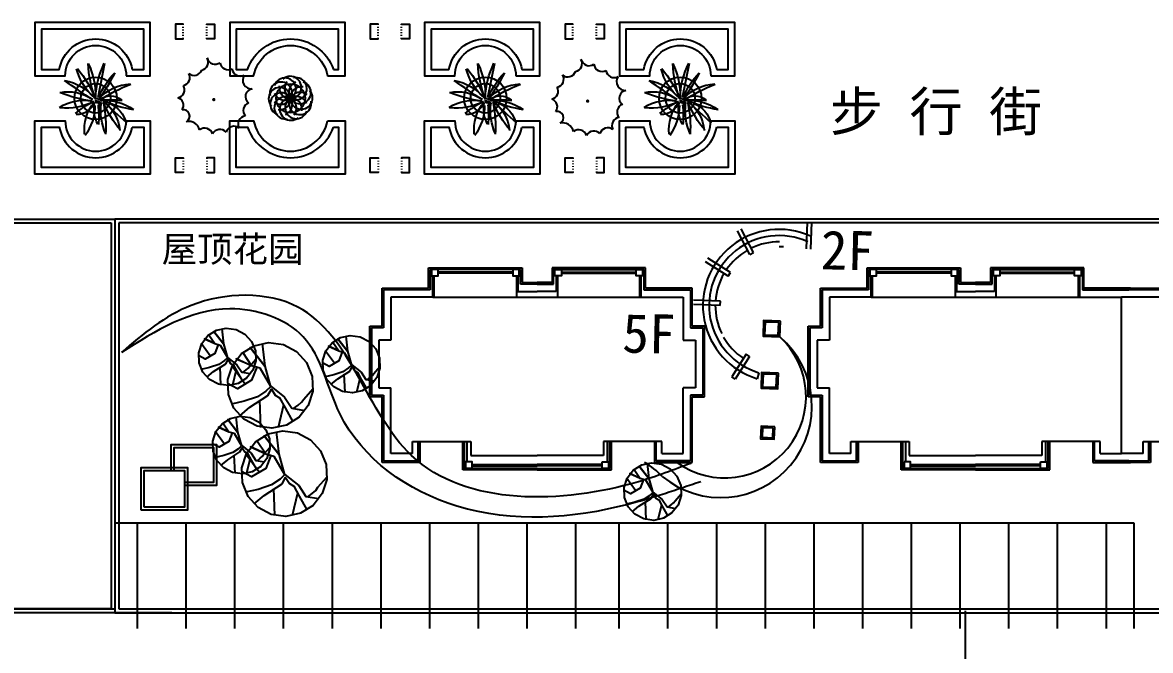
# Model space of a CAD drawing. Extents: x 225694 to 1397201, y -46174 to 794826.
# Drawn here: x 471414 to 540878, y 192348 to 231010 of the extents above; entities that cross this region are included whole.
import ezdxf
from ezdxf.enums import TextEntityAlignment as Align

# ---------------------------------------------------------------- set-up
doc = ezdxf.new("R2010")
doc.units = 0
doc.header["$LTSCALE"] = 0.5
doc.header["$MEASUREMENT"] = 0
for name, color, linetype in [('08-树', 73, 'Continuous'), ('1', 4, 'Continuous'), ('PUB_DIM', 3, 'Continuous'), ('TR', 84, 'Continuous'), ('TREE', 84, 'Continuous'), ('TREE1', 62, 'Continuous'), ('WINDOW', 3, 'Continuous'), ('ZJ', 7, 'Continuous'), ('屋顶', 135, 'Continuous'), ('树', 124, 'Continuous'), ('环境', 64, 'Continuous'), ('路', 40, 'Continuous')]:
    doc.layers.add(name, color=color, linetype=linetype)
doc.styles.add('DIM_FONT', font='SIMPLEX.shx', dxfattribs={"width": 0.8})
doc.styles.add('等线体', font='')
doc.styles.get('等线体').set_extended_font_data('黑体')
doc.dimstyles.new('DIMN1000', dxfattribs={"dimscale": 10, "dimtxt": 300, "dimasz": 100, "dimexe": 250, "dimexo": 300, "dimgap": 150, "dimtad": 1, "dimdec": 0, "dimzin": 0, "dimdsep": 46, "dimtxsty": 'DIM_FONT', "dimcen": 0.09, "dimclrt": 7, "dimazin": 2, "dimtfac": 1, "dimtdec": 0, "dimtix": 1, "dimtmove": 2, "dimatfit": 3, "dimfxl": 1, "dimtolj": 1, "dimtzin": 0, "dimarcsym": 0})

# ---------------------------------------------------------------- blocks, each defined once
blk = doc.blocks.new('64')
at = {"linetype": 'Continuous'}
blk.add_lwpolyline([(1976, 57), (1856, 741), (1508, 1343), (976, 1789), (324, 2027), (-371, 2027), (-1024, 1789), (-1556, 1343), (-1903, 741), (-2024, 57), (-1903, -627), (-1556, -1228), (-1024, -1675), (-371, -1912), (324, -1912), (976, -1675), (1508, -1228), (1856, -627), (1976, 57)], dxfattribs=at)
for points in [[(-737, 1911), (-285, 955), (-166, 2053), (-285, 955), (0, 0), (285, -57), (761, -71), (1402, 86), (1973, 285)], [(238, 2039), (226, 1298), (654, 1954), (214, 1298), (-47, 1012), (-12, 14)], [(939, 742), (1010, 1782)], [(59, 1112), (582, 727), (1355, 742), (1616, 1198)], [(-24, 14), (-297, -770), (-309, -1383), (-760, -1782)], [(1925, -385), (1319, -299), (321, -285), (24, -128), (24, -456), (-83, -670), (-47, -1198), (-12, -1939)], [(1390, -1369), (761, -271)], [(-59, -1041), (713, -1797)], [(-368, -1440), (-630, -1412), (-844, -1383), (-1010, -1312), (-1616, -1141)]]:
    blk.add_lwpolyline(points)
blk = doc.blocks.new('SU3')
at = {"layer": 'TREE'}
blk.add_line((-2217, 110), (-2217, 110), dxfattribs=at)
blk.add_lwpolyline([(-54, -55, 99.8, 99.8, 1), (-45, 44, 99.8, 99.8, 1)], format="xyseb", close=True, dxfattribs=at)
for centre, radius, start, end in [((-873, 2260), 490, 280.77747, 30.77747), ((40, 2640), 508, 194.66819, 304.66819), ((824, 2290), 500, 187.81054, 297.81054), ((-1979, 1325), 490, 280.77747, 30.77747), ((-1240, 1949), 490, 229.65696, 339.65696), ((1553, 1916), 500, 187.80859, 297.80859), ((2228, 1175), 534, 145.97521, 274.2364), ((-2309, 592), 490, 280.77747, 30.77747), ((-2349, -346), 475, 323.81734, 73.81734), ((2332, 175), 473, 97.83354, 233.01762), ((-1891, -1005), 386, 299.20423, 101.1613), ((2223, -667), 496, 110.74851, 220.74851), ((-1547, -1981), 658, 12.97119, 103.74216), ((1915, -1486), 500, 97.83787, 207.83787), ((-599, -2230), 501, 17.66782, 127.66782), ((324, -2308), 501, 42.74024, 152.74024), ((1169, -2117), 500, 52.59973, 162.59973)]:
    blk.add_arc(centre, radius, start, end, dxfattribs=at)
blk = doc.blocks.new('凤尾兰')
at = {"layer": '08-树', "color": 105}
for p, q in [((61, 375), (1042, 3985)), ((-426, -247), (-914, -1117))]:
    blk.add_line(p, q, dxfattribs=at)
for centre, radius, start, end in [((-8054, 4014), 9165, 335.75022, 359.55797), ((-15721, -8884), 17975, 30.39379, 42.27684), ((-4860, -1114), 4997, 16.84726, 59.86943), ((20925, 3474), 21269, 179.84059, 189.05452), ((-9135, 914), 9173, 357.15274, 16.58826), ((-8085, 9116), 12265, 313.14256, 330.8902), ((7182, -2891), 7563, 126.99795, 155.46328), ((-6838, -10421), 12506, 58.22112, 69.01449), ((-1853, -511), 1820, 23.35428, 103.88132), ((8333, -9026), 12206, 113.71517, 131.14158), ((-1035, 5934), 5929, 283.38081, 319.79923), ((547, 16150), 15902, 253.69409, 265.6232), ((-52902, 174479), 181898, 285.63192, 286.69997), ((-3124, -4647), 5627, 60.52759, 97.75362), ((-1449, -2766), 3149, 87.09523, 139.79167), ((-8554, 9507), 12223, 293.65728, 310.18925), ((94, -4010), 4324, 99.66275, 148.18466), ((8598, -7393), 11935, 141.44931, 157.22784), ((2564, -4830), 5447, 73.89084, 114.53099), ((-4666, 51571), 51909, 275.6835, 279.69465), ((-6274, 1998), 6109, 309.26977, 340.11252), ((9457, -6613), 11596, 147.18631, 157.60608), ((-3148, 590), 3403, 305.04389, 344.29464), ((4936, -2975), 5515, 153.78321, 189.23175), ((-425, -118), 112, 230.87794, 160.11252), ((-4203, -1315), 4527, 327.06001, 13.62364), ((2021, -588), 1821, 169.2664, 248.9589), ((5548, 3750), 6600, 216.83653, 249.16162), ((-6231, -5416), 8328, 22.36654, 38.34288), ((-749, -4713), 4627, 29.71983, 74.6757), ((5005, 12841), 13853, 250.90822, 265.41629), ((1192, -4615), 4582, 52.73635, 98.57412)]:
    blk.add_arc(centre, radius, start, end, dxfattribs=at)
for points in [[(-529, 169), (302, 42), (-391, -164), (93, -331)], [(-26, 320), (312, 245), (-27, 136), (311, 61)]]:
    blk.add_solid(points, dxfattribs=at)
blk = doc.blocks.new('_ArchTick')
at = {"color": 0, "linetype": 'ByBlock'}
blk.add_lwpolyline([(-0.5, -0.5, 0.4, 0.4, 0), (0.5, 0.5, 0.4, 0.4, 0)], format="xyseb", dxfattribs=at)
blk = doc.blocks.new('*U87')
at = {"color": 0, "lineweight": -2}
for p, q in [((480604, 194669), (460292, 194669)), ((462792, 186789), (462792, 194669)), ((462792, 194669), (462792, 194669)), ((462792, 194669), (462792, 194669)), ((480604, 186789), (460292, 186789)), ((462792, 186789), (462792, 186789)), ((462792, 186789), (462792, 186789))]:
    blk.add_line(p, q, dxfattribs=at)
at = {"layer": 'DEFPOINTS', "color": 0}
for p in [(483604, 194669), (483604, 186789)]:
    blk.add_point(p, dxfattribs=at)
at = {"color": 0, "lineweight": -2, "xscale": 1000, "yscale": 1000, "zscale": 1000}
for p, rotation in [((462792, 194669), 270), ((462792, 186789), 90)]:
    blk.add_blockref('_ArchTick', p, dxfattribs=dict(at, rotation=rotation))
at = {"color": 7, "insert": (459792, 190777), "char_height": 3000, "width": 0.000000001, "attachment_point": 5, "rotation": 90, "style": 'DIM_FONT'}
blk.add_mtext('\\A1;7880', dxfattribs=at)

msp = doc.modelspace()

# ---------------------------------------------------------------- linework, layer by layer
at = {"layer": '1', "color": 7}
for p, q in [((448659, 218908.9), (477103.2, 218908.9)), ((477103.2, 218908.9), (477103.2, 194908.9)), ((477103.2, 200208.2), (539863.2, 200208.2)), ((478472.6, 200208.2), (478472.6, 193708.2)), ((481472.6, 200208.2), (481472.6, 193708.2)), ((484472.6, 200208.2), (484472.6, 193708.2)), ((487472.6, 200208.2), (487472.6, 193708.2)), ((490472.6, 200208.2), (490472.6, 193708.2)), ((493472.6, 200208.2), (493472.6, 193708.2)), ((496472.6, 200208.2), (496472.6, 193708.2)), ((499472.6, 200208.2), (499472.6, 193708.2)), ((502472.6, 200208.2), (502472.6, 193708.2)), ((505472.6, 200208.2), (505472.6, 193708.2)), ((508142.1, 200208.2), (508142.1, 193708.2)), ((511142.1, 200208.2), (511142.1, 193708.2)), ((514142.1, 200208.2), (514142.1, 193708.2)), ((517142.1, 200208.2), (517142.1, 193708.2)), ((520142.1, 200208.2), (520142.1, 193708.2)), ((523142.1, 200208.2), (523142.1, 193708.2)), ((526142.1, 200208.2), (526142.1, 193708.2)), ((529142.1, 200208.2), (529142.1, 193708.2)), ((532142.1, 200208.2), (532142.1, 193708.2)), ((535142.1, 200208.2), (535142.1, 193708.2)), ((538142.1, 200208.2), (538142.1, 193708.2)), ((539863.2, 200208.2), (539863.2, 193708.2)), ((455053.2, 194908.9), (477103.2, 194908.9))]:
    msp.add_line(p, q, dxfattribs=at)
at = {"layer": 'TREE1', "color": 7}
for points, elevation in [([(518085.3, 212626.8), (517055.5, 212666.8), (517017.8, 211697.7), (518047.7, 211657.7)], 0), ([(517985.7, 212534.6), (517147.7, 212567.2), (517117.5, 211789.9), (517955.5, 211757.3)], 0), ([(517960.8, 209421.5), (516930.9, 209461.5), (516893.3, 208492.4), (517923.1, 208452.3)], 0), ([(517861.1, 209329.3), (517023.1, 209361.8), (516992.9, 208584.6), (517830.9, 208552)], 0), ([(517736.5, 206123.9), (516898.5, 206156.5), (516868.3, 205379.2), (517706.3, 205346.7)], 0), ([(517636.9, 206031.7), (516990.7, 206056.9), (516968, 205471.4), (517614.1, 205446.3)], 0), ([(478708.4, 200995.9), (481593.1, 200995.9), (481593.1, 203599.6), (478708.4, 203599.6)], -2981), ([(478892.8, 201180.2), (481408.7, 201180.2), (481408.7, 203415.3), (478892.8, 203415.3)], -2981)]:
    msp.add_lwpolyline(points, close=True, dxfattribs=dict(at, elevation=elevation))
at = {"layer": 'TREE1', "color": 7, "elevation": 0}
for points in [[(481408.7, 202516.1), (483381.4, 202516.1), (483381.4, 205001.7), (480536.6, 205001.7), (480536.6, 203415.3)], [(481408.7, 202700.5), (483197.1, 202700.5), (483197.1, 204817.4), (480720.9, 204817.4), (480720.9, 203415.3)]]:
    msp.add_lwpolyline(points, dxfattribs=at)
at = {"layer": 'WINDOW', "color": 7}
for p, q in [((435363.6, 218908.9), (477103.2, 218908.9)), ((477103.2, 218908.9), (477103.2, 194668.9)), ((435473.7, 218668.9), (476863.2, 218668.9)), ((476863.2, 218668.9), (476863.2, 194908.9)), ((477343.2, 218668.9), (477343.2, 194908.9)), ((543943.2, 218668.9), (477343.2, 218668.9)), ((477103.2, 194668.9), (458863.2, 194668.9)), ((476863.2, 194908.9), (459103.2, 194908.9)), ((477343.2, 194908.9), (542243.2, 194908.9)), ((531976.4, 194668.9), (542483.2, 194668.9))]:
    msp.add_line(p, q, dxfattribs=at)
msp.add_lwpolyline([(544183.2, 215908.9), (544183.2, 218908.9), (477103.2, 218908.9), (477103.2, 194668.9), (542483.2, 194668.9), (542483.2, 197668.9)], dxfattribs=at)
at = {"layer": '屋顶', "color": 7}
for p, q in [((496423.2, 215908.9), (502183.2, 215908.9)), ((496423.2, 214658.9), (496423.2, 215908.9)), ((502083.2, 215808.9), (496523.2, 215808.9)), ((496523.2, 215808.9), (496523.2, 214558.9)), ((496687, 214108.9), (496687, 215408.9)), ((496767, 214108.9), (496767, 215408.9)), ((501603.2, 215648.9), (497003.2, 215648.9)), ((501603.2, 215568.9), (497003.2, 215568.9)), ((501843.2, 215408.9), (501843.2, 214108.9)), ((501923.2, 215408.9), (501923.2, 214448.9)), ((502083.2, 214898.9), (502083.2, 215808.9)), ((502183.2, 215908.9), (502183.2, 214998.9)), ((509783.2, 215908.9), (504023.2, 215908.9)), ((504023.2, 215908.9), (504023.2, 214998.9)), ((504123.2, 215808.9), (509683.2, 215808.9)), ((504123.2, 214898.9), (504123.2, 215808.9)), ((504283.2, 215408.9), (504283.2, 214448.9)), ((504363.2, 215408.9), (504363.2, 214108.9)), ((504603.2, 215648.9), (509203.2, 215648.9)), ((504603.2, 215568.9), (509203.2, 215568.9)), ((509439.3, 214108.9), (509439.3, 215408.9)), ((509519.3, 214108.9), (509519.3, 215408.9)), ((509683.2, 215808.9), (509683.2, 214558.9)), ((509783.2, 214658.9), (509783.2, 215908.9)), ((523423.2, 214658.9), (523423.2, 215908.9)), ((523423.2, 215908.9), (529183.2, 215908.9)), ((523523.2, 215808.9), (523523.2, 214558.9)), ((529083.2, 215808.9), (523523.2, 215808.9)), ((523687, 214108.9), (523687, 215408.9)), ((523767, 214108.9), (523767, 215408.9)), ((528603.2, 215648.9), (524003.2, 215648.9)), ((528603.2, 215568.9), (524003.2, 215568.9)), ((528843.2, 215408.9), (528843.2, 214108.9)), ((528923.2, 215408.9), (528923.2, 214448.9)), ((529083.2, 214898.9), (529083.2, 215808.9)), ((529183.2, 215908.9), (529183.2, 214998.9)), ((531023.2, 215908.9), (531023.2, 214998.9)), ((536783.2, 215908.9), (531023.2, 215908.9)), ((531123.2, 214898.9), (531123.2, 215808.9)), ((531123.2, 215808.9), (536683.2, 215808.9)), ((531283.2, 215408.9), (531283.2, 214448.9)), ((531363.2, 215408.9), (531363.2, 214108.9)), ((531603.2, 215648.9), (536203.2, 215648.9)), ((531603.2, 215568.9), (536203.2, 215568.9)), ((536439.3, 214108.9), (536439.3, 215408.9)), ((536519.3, 214108.9), (536519.3, 215408.9)), ((536683.2, 215808.9), (536683.2, 214558.9)), ((536783.2, 214658.9), (536783.2, 215908.9)), ((493553.2, 214658.9), (496423.2, 214658.9)), ((493553.2, 212308.9), (493553.2, 214658.9)), ((503103.2, 214898.9), (502083.2, 214898.9)), ((502183.2, 214998.9), (503103.2, 214998.9)), ((504023.2, 214998.9), (503103.2, 214998.9)), ((503103.2, 214898.9), (504123.2, 214898.9)), ((512653.2, 214658.9), (509783.2, 214658.9)), ((512653.2, 212308.9), (512653.2, 214658.9)), ((520553.2, 214658.9), (523423.2, 214658.9)), ((520553.2, 212308.9), (520553.2, 214658.9)), ((530103.2, 214898.9), (529083.2, 214898.9)), ((529183.2, 214998.9), (530103.2, 214998.9)), ((531023.2, 214998.9), (530103.2, 214998.9)), ((530103.2, 214898.9), (531123.2, 214898.9)), ((539653.2, 214658.9), (536783.2, 214658.9)), ((538553.2, 214658.9), (541423.2, 214658.9)), ((496523.2, 214558.9), (493653.2, 214558.9)), ((493653.2, 214558.9), (493653.2, 212208.9)), ((496683.2, 214108.9), (494103.2, 214108.9)), ((494103.2, 214108.9), (494103.2, 211458.9)), ((496523.2, 214558.9), (496518.2, 214558.9)), ((496683.2, 214108.9), (512103.2, 214108.9)), ((501923.2, 214448.9), (503103.2, 214448.9)), ((504283.2, 214448.9), (503103.2, 214448.9)), ((509683.2, 214558.9), (512553.2, 214558.9)), ((509913.8, 214558.9), (512508.2, 214558.9)), ((512103.2, 214108.9), (512103.2, 211458.9)), ((512553.2, 214558.9), (512553.2, 212208.9)), ((523523.2, 214558.9), (520653.2, 214558.9)), ((520653.2, 214558.9), (520653.2, 212208.9)), ((523683.2, 214108.9), (521103.2, 214108.9)), ((521103.2, 214108.9), (521103.2, 211458.9)), ((523523.2, 214558.9), (523518.2, 214558.9)), ((523683.2, 214108.9), (539103.2, 214108.9)), ((528923.2, 214448.9), (530103.2, 214448.9)), ((531283.2, 214448.9), (530103.2, 214448.9)), ((536683.2, 214558.9), (539553.2, 214558.9)), ((536913.8, 214558.9), (539508.2, 214558.9)), ((541523.2, 214558.9), (538653.2, 214558.9)), ((541683.2, 214108.9), (539103.2, 214108.9)), ((539103.2, 204468.9), (539103.2, 214108.9)), ((492803.2, 212308.9), (493553.2, 212308.9)), ((492803.2, 207968.9), (492803.2, 212308.9)), ((493653.2, 212208.9), (492903.2, 212208.9)), ((492903.2, 212208.9), (492903.2, 208068.9)), ((512553.2, 212208.9), (513303.2, 212208.9)), ((513403.2, 212308.9), (512653.2, 212308.9)), ((513303.2, 212208.9), (513303.2, 208068.9)), ((513403.2, 207968.9), (513403.2, 212308.9)), ((519803.2, 212308.9), (520553.2, 212308.9)), ((519803.2, 207968.9), (519803.2, 212308.9)), ((520653.2, 212208.9), (519903.2, 212208.9)), ((519903.2, 212208.9), (519903.2, 208068.9)), ((494103.2, 211458.9), (493353.2, 211458.9)), ((493353.2, 211458.9), (493353.2, 208518.9)), ((512103.2, 211458.9), (512853.2, 211458.9)), ((512853.2, 211458.9), (512853.2, 208518.9)), ((521103.2, 211458.9), (520353.2, 211458.9)), ((520353.2, 211458.9), (520353.2, 208518.9)), ((493353.2, 208518.9), (494103.2, 208518.9)), ((494103.2, 204468.9), (494103.2, 208518.9)), ((512103.2, 204468.9), (512103.2, 208518.9)), ((512853.2, 208518.9), (512103.2, 208518.9)), ((520353.2, 208518.9), (521103.2, 208518.9)), ((521103.2, 204468.9), (521103.2, 208518.9)), ((539103.2, 204468.9), (539103.2, 208518.9)), ((493553.2, 207968.9), (492803.2, 207968.9)), ((492903.2, 208068.9), (493653.2, 208068.9)), ((493403.2, 208068.9), (493653.2, 208068.9)), ((493553.2, 203918.9), (493553.2, 207968.9)), ((493653.2, 208068.9), (493653.2, 204018.9)), ((493653.2, 208068.9), (493653.2, 204018.9)), ((512553.2, 208068.9), (512553.2, 204018.9)), ((512553.2, 208068.9), (512553.2, 204018.9)), ((512803.2, 208068.9), (512553.2, 208068.9)), ((513303.2, 208068.9), (512553.2, 208068.9)), ((512653.2, 203918.9), (512653.2, 207968.9)), ((512653.2, 207968.9), (513403.2, 207968.9)), ((520553.2, 207968.9), (519803.2, 207968.9)), ((519903.2, 208068.9), (520653.2, 208068.9)), ((520403.2, 208068.9), (520653.2, 208068.9)), ((520553.2, 203918.9), (520553.2, 207968.9)), ((520653.2, 208068.9), (520653.2, 204018.9)), ((520653.2, 208068.9), (520653.2, 204018.9)), ((495423.2, 204468.9), (495423.2, 205218.9)), ((495423.2, 205218.9), (499023.2, 205218.9)), ((495773.2, 204018.9), (495773.2, 205218.9)), ((495773.2, 204018.9), (495773.2, 205218.9)), ((495873.2, 205218.9), (495873.2, 203918.9)), ((498323.2, 205218.9), (499023.2, 205218.9)), ((498523.2, 203458.9), (498523.2, 205218.9)), ((498623.2, 203558.9), (498623.2, 205218.9)), ((498783.2, 205218.9), (498783.2, 203958.9)), ((499023.2, 205218.9), (499023.2, 204358.9)), ((507883.2, 205218.9), (507183.2, 205218.9)), ((507183.2, 205218.9), (507183.2, 204358.9)), ((510783.2, 205218.9), (507183.2, 205218.9)), ((507423.2, 205218.9), (507423.2, 203958.9)), ((507583.2, 203558.9), (507583.2, 205218.9)), ((507683.2, 203458.9), (507683.2, 205218.9)), ((510333.2, 205218.9), (510333.2, 203918.9)), ((510433.2, 204018.9), (510433.2, 205218.9)), ((510433.2, 204018.9), (510433.2, 205218.9)), ((510783.2, 204468.9), (510783.2, 205218.9)), ((522423.2, 205218.9), (526023.2, 205218.9)), ((522423.2, 204468.9), (522423.2, 205218.9)), ((522773.2, 204018.9), (522773.2, 205218.9)), ((522773.2, 204018.9), (522773.2, 205218.9)), ((522873.2, 205218.9), (522873.2, 203918.9)), ((525323.2, 205218.9), (526023.2, 205218.9)), ((525523.2, 203458.9), (525523.2, 205218.9)), ((525623.2, 203558.9), (525623.2, 205218.9)), ((525783.2, 205218.9), (525783.2, 203958.9)), ((526023.2, 205218.9), (526023.2, 204358.9)), ((537783.2, 205218.9), (534183.2, 205218.9)), ((534183.2, 205218.9), (534183.2, 204358.9)), ((534883.2, 205218.9), (534183.2, 205218.9)), ((534423.2, 205218.9), (534423.2, 203958.9)), ((534583.2, 203558.9), (534583.2, 205218.9)), ((534683.2, 203458.9), (534683.2, 205218.9)), ((537333.2, 205218.9), (537333.2, 203918.9)), ((537433.2, 204018.9), (537433.2, 205218.9)), ((537433.2, 204018.9), (537433.2, 205218.9)), ((537783.2, 204468.9), (537783.2, 205218.9)), ((540423.2, 204468.9), (540423.2, 205218.9)), ((540423.2, 205218.9), (544023.2, 205218.9)), ((540773.2, 204018.9), (540773.2, 205218.9)), ((540773.2, 204018.9), (540773.2, 205218.9)), ((540873.2, 205218.9), (540873.2, 203918.9)), ((495423.2, 204468.9), (494103.2, 204468.9)), ((499023.2, 204358.9), (503103.2, 204358.9)), ((507183.2, 204358.9), (503103.2, 204358.9)), ((510783.2, 204468.9), (512103.2, 204468.9)), ((522423.2, 204468.9), (521103.2, 204468.9)), ((526023.2, 204358.9), (530103.2, 204358.9)), ((534183.2, 204358.9), (530103.2, 204358.9)), ((537783.2, 204468.9), (539103.2, 204468.9)), ((540423.2, 204468.9), (539103.2, 204468.9)), ((495873.2, 203918.9), (493553.2, 203918.9)), ((493653.2, 204018.9), (495773.2, 204018.9)), ((493653.2, 204018.9), (495773.2, 204018.9)), ((503103.2, 203558.9), (498623.2, 203558.9)), ((499103.2, 203798.9), (503103.2, 203798.9)), ((499103.2, 203718.9), (503103.2, 203718.9)), ((507103.2, 203798.9), (503103.2, 203798.9)), ((507103.2, 203718.9), (503103.2, 203718.9)), ((503103.2, 203558.9), (507583.2, 203558.9)), ((507103.2, 203558.9), (507103.2, 203958.9)), ((507103.2, 203958.9), (507503.2, 203958.9)), ((507503.2, 203558.9), (507103.2, 203558.9)), ((507503.2, 203958.9), (507503.2, 203558.9)), ((510333.2, 203918.9), (512653.2, 203918.9)), ((512553.2, 204018.9), (510433.2, 204018.9)), ((512553.2, 204018.9), (510433.2, 204018.9)), ((522873.2, 203918.9), (520553.2, 203918.9)), ((520653.2, 204018.9), (522773.2, 204018.9)), ((520653.2, 204018.9), (522773.2, 204018.9)), ((530103.2, 203558.9), (525623.2, 203558.9)), ((526103.2, 203798.9), (530103.2, 203798.9)), ((526103.2, 203718.9), (530103.2, 203718.9)), ((534103.2, 203798.9), (530103.2, 203798.9)), ((534103.2, 203718.9), (530103.2, 203718.9)), ((530103.2, 203558.9), (534583.2, 203558.9)), ((534103.2, 203958.9), (534503.2, 203958.9)), ((534103.2, 203558.9), (534103.2, 203958.9)), ((534503.2, 203558.9), (534103.2, 203558.9)), ((534503.2, 203958.9), (534503.2, 203558.9)), ((537333.2, 203918.9), (539653.2, 203918.9)), ((539553.2, 204018.9), (537433.2, 204018.9)), ((539553.2, 204018.9), (537433.2, 204018.9)), ((540873.2, 203918.9), (538553.2, 203918.9)), ((538653.2, 204018.9), (540773.2, 204018.9)), ((538653.2, 204018.9), (540773.2, 204018.9)), ((503103.2, 203458.9), (498523.2, 203458.9)), ((503103.2, 203458.9), (507683.2, 203458.9)), ((530103.2, 203458.9), (525523.2, 203458.9)), ((530103.2, 203458.9), (534683.2, 203458.9))]:
    msp.add_line(p, q, dxfattribs=at)
for points in [[(496603.2, 215808.9), (496603.2, 215408.9), (497003.2, 215408.9), (497003.2, 215808.9)], [(501603.2, 215808.9), (501603.2, 215408.9), (502003.2, 215408.9), (502003.2, 215808.9)], [(504603.2, 215808.9), (504603.2, 215408.9), (504203.2, 215408.9), (504203.2, 215808.9)], [(509603.2, 215808.9), (509603.2, 215408.9), (509203.2, 215408.9), (509203.2, 215808.9)], [(523603.2, 215808.9), (523603.2, 215408.9), (524003.2, 215408.9), (524003.2, 215808.9)], [(528603.2, 215808.9), (528603.2, 215408.9), (529003.2, 215408.9), (529003.2, 215808.9)], [(531603.2, 215808.9), (531603.2, 215408.9), (531203.2, 215408.9), (531203.2, 215808.9)], [(536603.2, 215808.9), (536603.2, 215408.9), (536203.2, 215408.9), (536203.2, 215808.9)], [(498703.2, 203958.9), (498703.2, 203558.9), (499103.2, 203558.9), (499103.2, 203958.9)], [(525703.2, 203958.9), (525703.2, 203558.9), (526103.2, 203558.9), (526103.2, 203958.9)]]:
    msp.add_lwpolyline(points, close=True, dxfattribs=at)
at = {"layer": '树', "color": 7}
for points in [[(477798.5, 227723.9), (479277.2, 227723.9), (479277.2, 231010.1), (472170.9, 231010.1), (472170.9, 227723.9), (474042.2, 227723.9, -1)], [(490198.5, 227723.9), (491277.2, 227723.9), (491277.2, 231010.1), (484170.9, 231010.1), (484170.9, 227723.9), (485642.2, 227723.9, -0.824419)], [(501798.5, 227723.9), (503277.2, 227723.9), (503277.2, 231010.1), (496170.9, 231010.1), (496170.9, 227723.9), (498042.2, 227723.9, -1)], [(501798.5, 227723.9), (503277.2, 227723.9), (503277.2, 231010.1), (496170.9, 231010.1), (496170.9, 227723.9), (498042.2, 227723.9, -1)], [(513798.5, 227723.9), (515277.2, 227723.9), (515277.2, 231010.1), (508170.9, 231010.1), (508170.9, 227723.9), (510042.2, 227723.9, -1)], [(478163.1, 228123.9), (478877.2, 228123.9), (478877.2, 230610.1), (472570.9, 230610.1), (472570.9, 228123.9), (473677.6, 228123.9, -0.8374285)], [(490563.1, 228123.9), (490877.2, 228123.9), (490877.2, 230610.1), (484570.9, 230610.1), (484570.9, 228123.9), (485277.6, 228123.9, -0.7106779)], [(502163.1, 228123.9), (502877.2, 228123.9), (502877.2, 230610.1), (496570.9, 230610.1), (496570.9, 228123.9), (497677.6, 228123.9, -0.8374285)], [(502163.1, 228123.9), (502877.2, 228123.9), (502877.2, 230610.1), (496570.9, 230610.1), (496570.9, 228123.9), (497677.6, 228123.9, -0.8374285)], [(514163.1, 228123.9), (514877.2, 228123.9), (514877.2, 230610.1), (508570.9, 230610.1), (508570.9, 228123.9), (509677.6, 228123.9, -0.8374285)], [(477798.5, 224967.9), (479277.2, 224967.9), (479277.2, 221681.8), (472170.9, 221681.8), (472170.9, 224967.9), (474042.2, 224967.9, 1)], [(478163.1, 224567.9), (478877.2, 224567.9), (478877.2, 222081.8), (472570.9, 222081.8), (472570.9, 224567.9), (473677.6, 224567.9, 0.8374285)], [(490198.5, 224967.9), (491277.2, 224967.9), (491277.2, 221681.8), (484170.9, 221681.8), (484170.9, 224967.9), (485642.2, 224967.9, 0.824419)], [(490563.1, 224567.9), (490877.2, 224567.9), (490877.2, 222081.8), (484570.9, 222081.8), (484570.9, 224567.9), (485277.6, 224567.9, 0.7106779)], [(501798.5, 224967.9), (503277.2, 224967.9), (503277.2, 221681.8), (496170.9, 221681.8), (496170.9, 224967.9), (498042.2, 224967.9, 1)], [(501798.5, 224967.9), (503277.2, 224967.9), (503277.2, 221681.8), (496170.9, 221681.8), (496170.9, 224967.9), (498042.2, 224967.9, 1)], [(502163.1, 224567.9), (502877.2, 224567.9), (502877.2, 222081.8), (496570.9, 222081.8), (496570.9, 224567.9), (497677.6, 224567.9, 0.8374285)], [(502163.1, 224567.9), (502877.2, 224567.9), (502877.2, 222081.8), (496570.9, 222081.8), (496570.9, 224567.9), (497677.6, 224567.9, 0.8374285)], [(513798.5, 224967.9), (515277.2, 224967.9), (515277.2, 221681.8), (508170.9, 221681.8), (508170.9, 224967.9), (510042.2, 224967.9, 1)], [(514163.1, 224567.9), (514877.2, 224567.9), (514877.2, 222081.8), (508570.9, 222081.8), (508570.9, 224567.9), (509677.6, 224567.9, 0.8374285)]]:
    msp.add_lwpolyline(points, format="xyb", close=True, dxfattribs=at)
for points in [[(481313.9, 230860.4), (481313.9, 230921.3), (480827.8, 230921.3), (480827.8, 230007.6), (481313.9, 230007.6), (481313.9, 230079.4)], [(481313.9, 230695.6), (481313.9, 230738.6)], [(482753.9, 230860.4), (482753.9, 230921.3), (483240.1, 230921.3), (483240.1, 230007.6), (482753.9, 230007.6), (482753.9, 230079.4)], [(482753.9, 230695.6), (482753.9, 230738.6)], [(493313.9, 230860.4), (493313.9, 230921.3), (492827.8, 230921.3), (492827.8, 230007.6), (493313.9, 230007.6), (493313.9, 230079.4)], [(493313.9, 230860.4), (493313.9, 230921.3), (492827.8, 230921.3), (492827.8, 230007.6), (493313.9, 230007.6), (493313.9, 230079.4)], [(493313.9, 230695.6), (493313.9, 230738.6)], [(493313.9, 230695.6), (493313.9, 230738.6)], [(494753.9, 230860.4), (494753.9, 230921.3), (495240.1, 230921.3), (495240.1, 230007.6), (494753.9, 230007.6), (494753.9, 230079.4)], [(494753.9, 230860.4), (494753.9, 230921.3), (495240.1, 230921.3), (495240.1, 230007.6), (494753.9, 230007.6), (494753.9, 230079.4)], [(494753.9, 230695.6), (494753.9, 230738.6)], [(494753.9, 230695.6), (494753.9, 230738.6)], [(505313.9, 230860.4), (505313.9, 230921.3), (504827.8, 230921.3), (504827.8, 230007.6), (505313.9, 230007.6), (505313.9, 230079.4)], [(505313.9, 230695.6), (505313.9, 230738.6)], [(506753.9, 230860.4), (506753.9, 230921.3), (507240.1, 230921.3), (507240.1, 230007.6), (506753.9, 230007.6), (506753.9, 230079.4)], [(506753.9, 230695.6), (506753.9, 230738.6)], [(481313.9, 230530.7), (481313.9, 230573.8)], [(481313.9, 230365.9), (481313.9, 230409)], [(481313.9, 230201.1), (481313.9, 230244.2)], [(482753.9, 230530.7), (482753.9, 230573.8)], [(482753.9, 230365.9), (482753.9, 230409)], [(482753.9, 230201.1), (482753.9, 230244.2)], [(493313.9, 230530.7), (493313.9, 230573.8)], [(493313.9, 230530.7), (493313.9, 230573.8)], [(493313.9, 230365.9), (493313.9, 230409)], [(493313.9, 230365.9), (493313.9, 230409)], [(493313.9, 230201.1), (493313.9, 230244.2)], [(493313.9, 230201.1), (493313.9, 230244.2)], [(494753.9, 230530.7), (494753.9, 230573.8)], [(494753.9, 230530.7), (494753.9, 230573.8)], [(494753.9, 230365.9), (494753.9, 230409)], [(494753.9, 230365.9), (494753.9, 230409)], [(494753.9, 230201.1), (494753.9, 230244.2)], [(494753.9, 230201.1), (494753.9, 230244.2)], [(505313.9, 230530.7), (505313.9, 230573.8)], [(505313.9, 230365.9), (505313.9, 230409)], [(505313.9, 230201.1), (505313.9, 230244.2)], [(506753.9, 230530.7), (506753.9, 230573.8)], [(506753.9, 230365.9), (506753.9, 230409)], [(506753.9, 230201.1), (506753.9, 230244.2)], [(481313.9, 221831.4), (481313.9, 221770.6), (480827.8, 221770.6), (480827.8, 222684.2), (481313.9, 222684.2), (481313.9, 222612.5)], [(481313.9, 222490.7), (481313.9, 222447.6)], [(481313.9, 222325.9), (481313.9, 222282.8)], [(482753.9, 221831.4), (482753.9, 221770.6), (483240.1, 221770.6), (483240.1, 222684.2), (482753.9, 222684.2), (482753.9, 222612.5)], [(482753.9, 222490.7), (482753.9, 222447.6)], [(482753.9, 222325.9), (482753.9, 222282.8)], [(493313.9, 221831.4), (493313.9, 221770.6), (492827.8, 221770.6), (492827.8, 222684.2), (493313.9, 222684.2), (493313.9, 222612.5)], [(493313.9, 221831.4), (493313.9, 221770.6), (492827.8, 221770.6), (492827.8, 222684.2), (493313.9, 222684.2), (493313.9, 222612.5)], [(493313.9, 222490.7), (493313.9, 222447.6)], [(493313.9, 222490.7), (493313.9, 222447.6)], [(493313.9, 222325.9), (493313.9, 222282.8)], [(493313.9, 222325.9), (493313.9, 222282.8)], [(494753.9, 221831.4), (494753.9, 221770.6), (495240.1, 221770.6), (495240.1, 222684.2), (494753.9, 222684.2), (494753.9, 222612.5)], [(494753.9, 221831.4), (494753.9, 221770.6), (495240.1, 221770.6), (495240.1, 222684.2), (494753.9, 222684.2), (494753.9, 222612.5)], [(494753.9, 222490.7), (494753.9, 222447.6)], [(494753.9, 222490.7), (494753.9, 222447.6)], [(494753.9, 222325.9), (494753.9, 222282.8)], [(494753.9, 222325.9), (494753.9, 222282.8)], [(505313.9, 221831.4), (505313.9, 221770.6), (504827.8, 221770.6), (504827.8, 222684.2), (505313.9, 222684.2), (505313.9, 222612.5)], [(505313.9, 222490.7), (505313.9, 222447.6)], [(505313.9, 222325.9), (505313.9, 222282.8)], [(506753.9, 221831.4), (506753.9, 221770.6), (507240.1, 221770.6), (507240.1, 222684.2), (506753.9, 222684.2), (506753.9, 222612.5)], [(506753.9, 222490.7), (506753.9, 222447.6)], [(506753.9, 222325.9), (506753.9, 222282.8)], [(481313.9, 222161.1), (481313.9, 222118)], [(481313.9, 221996.3), (481313.9, 221953.2)], [(482753.9, 222161.1), (482753.9, 222118)], [(482753.9, 221996.3), (482753.9, 221953.2)], [(493313.9, 222161.1), (493313.9, 222118)], [(493313.9, 222161.1), (493313.9, 222118)], [(493313.9, 221996.3), (493313.9, 221953.2)], [(493313.9, 221996.3), (493313.9, 221953.2)], [(494753.9, 222161.1), (494753.9, 222118)], [(494753.9, 222161.1), (494753.9, 222118)], [(494753.9, 221996.3), (494753.9, 221953.2)], [(494753.9, 221996.3), (494753.9, 221953.2)], [(505313.9, 222161.1), (505313.9, 222118)], [(505313.9, 221996.3), (505313.9, 221953.2)], [(506753.9, 222161.1), (506753.9, 222118)], [(506753.9, 221996.3), (506753.9, 221953.2)]]:
    msp.add_lwpolyline(points, dxfattribs=at)
for centre, radius in [((475920.3, 226345.9), 1306.8), ((475920.3, 226345.9), 906.8), ((487920.3, 226345.9), 893.8), ((499920.3, 226345.9), 1306.8), ((499920.3, 226345.9), 1306.8), ((499920.3, 226345.9), 906.8), ((499920.3, 226345.9), 906.8), ((511920.3, 226345.9), 1306.8), ((511920.3, 226345.9), 906.8)]:
    msp.add_circle(centre, radius, dxfattribs=at)
for centre, start, end in [((487331.6, 226664.4), 231.309824, 191.760535), ((487569.7, 226916.1), 201.309824, 161.760535), ((487901.8, 227015), 171.309824, 131.760535), ((488238.8, 226934.7), 141.309824, 101.760535), ((488490.5, 226696.5), 111.309824, 71.760535), ((487251.2, 226327.4), 261.309824, 221.760535), ((487350.1, 225995.3), 291.309824, 251.760535), ((488270.9, 225775.7), 21.309824, 341.760535), ((488509.1, 226027.4), 51.309824, 11.760535), ((488589.4, 226364.5), 81.309824, 41.760535), ((487601.8, 225757.2), 321.309824, 281.760535), ((487938.9, 225676.8), 351.309824, 311.760535)]:
    msp.add_arc(centre, 685.7, start, end, dxfattribs=at)
at = {"layer": '环境', "color": 7}
for p, q in [((516208.2, 216722.1, 0), (515438.5, 218183.5, 0)), ((516434.7, 216841.4, 0), (515665, 218302.8, 0)), ((519697.2, 217072, 0), (519761.3, 218722.5, 0)), ((519953, 217062, 0), (520017.1, 218712.5, 0)), ((516208.2, 216722.1, 0), (516434.7, 216841.4, 0)), ((518276.3, 217191, 0), (518020.5, 217200.9, 0)), ((514878.1, 215401.2, 0), (513480.8, 216282, 0)), ((515014.6, 215617.8, 0), (513617.3, 216498.6, 0)), ((514878.1, 215401.2, 0), (515014.6, 215617.8, 0)), ((514386.6, 213592.3, 0), (512736.1, 213656.4, 0)), ((514396.5, 213848.1, 0), (512746, 213912.2, 0)), ((514386.6, 213592.3, 0), (514396.5, 213848.1, 0)), ((515969.7, 210586.3, 0), (515088.9, 209189, 0)), ((516186.2, 210449.8, 0), (515969.7, 210586.3, 0)), ((516186.2, 210449.8, 0), (515305.5, 209052.5, 0)), ((515305.5, 209052.5, 0), (515088.9, 209189, 0)), ((516767.9, 209448.6, 0), (516657.5, 209080.8, 0))]:
    msp.add_line(p, q, dxfattribs=at)
for centre, radius, start, end in [((518007.9, 213579.6, 0), 4697, 65.771333, 253.292489), ((518007.9, 213579.6, 0), 4313, 65.771333, 253.292489), ((518007.9, 213579.6, 0), 3929, 89.640959, 115.907148), ((518007.9, 213579.6, 0), 3929, 119.640959, 145.907148), ((518007.9, 213579.6, 0), 3929, 149.640959, 175.907148), ((518007.9, 213579.6, 0), 3929, 179.640959, 205.907148), ((514418.1, 207373.8, 0), 5614.7, 230.095648, 49.726733), ((514664.8, 207972.8, 0), 5002.2, 234.13665, 47.446517), ((518007.9, 213579.6, 0), 3929, 209.640959, 235.907148), ((507195.3, 199554.3, 0), 5044.5, 44.127651, 59.906328)]:
    msp.add_arc(centre, radius, start, end, dxfattribs=at)
for points, knots in [([(512565.5, 203867.5), (511521.9, 203467.7), (506159.4, 201413), (493826.6, 201020.3), (491081.6, 214544.9), (481832.6, 214376.4), (478829.3, 211821.5), (477503.1, 210693.3)], [0, 0, 0, 0, 3402.6882182, 17484.8611739, 28993.6345617, 35558.8306725, 40750.7586618, 40750.7586618, 40750.7586618, 40750.7586618]), ([(513179.5, 202738.9), (511705.9, 202233.9), (506913.9, 200591.3), (498410.7, 199913.3), (490715, 205229.4), (489571.8, 212164.1), (483145.3, 214266.1), (479614.5, 212030.3), (477503.1, 210693.3)], [0, 0, 0, 0, 4683.1328325, 15229.6232191, 24419.6982315, 29662.6282912, 34498.6438144, 41691.6929513, 41691.6929513, 41691.6929513, 41691.6929513])]:
    msp.add_open_spline(points, degree=3, knots=knots, dxfattribs=at)
at = {"layer": '路', "color": 7, "linetype": 'Continuous'}
msp.add_line((529476.4, 194788.9), (529476.4, 181942.2), dxfattribs=at)

# ---------------------------------------------------------------- block references
at = {"layer": 'TR', "color": 7, "xscale": 1.02, "yscale": 1.02, "zscale": 1.02, "rotation": 359.9999999997095}
for p in [(483242.2, 226271.7), (506265, 226177.6)]:
    msp.add_blockref('SU3', p, dxfattribs=at)
at = {"layer": '树', "color": 7}
for name, p, xscale, yscale, zscale, rotation in [('凤尾兰', (476001.2, 226184.9), -0.5760000000244389, 0.5760000000009313, 0.5760000000000002, 333.4490986319009), ('凤尾兰', (500001.2, 226184.9), -0.5760000000244389, 0.5760000000009313, 0.5760000000000002, 333.4490986319009), ('凤尾兰', (500001.2, 226184.9), -0.5760000000244389, 0.5760000000009313, 0.5760000000000002, 333.4490986319009), ('凤尾兰', (512001.2, 226184.9), -0.5760000000244389, 0.5760000000009313, 0.5760000000000002, 333.4490986319009), ('64', (484031, 210370.5, 0), -0.8870400566638946, 0.8870399906300008, 0.88704, 32.16320814820267), ('64', (486683.4, 208586.5, 0), -1.320000000909841, 1.31999998120591, 1.32, 32.16320747588423), ('64', (491673.1, 209918.4, 0), -0.8870400566638946, 0.8870399906300008, 0.88704, 32.16320814820267), ('64', (484899, 204940.4, 0), -0.8870400566638946, 0.8870399906300008, 0.88704, 32.16320814820267), ('64', (487551.4, 203156.4, 0), -1.320000000909841, 1.31999998120591, 1.32, 32.16320747588423), ('64', (510225.2, 202075.7, 0), -0.8870400566638946, 0.8870399906300008, 0.88704, 32.16320814820267)]:
    msp.add_blockref(name, p, dxfattribs=dict(at, xscale=xscale, yscale=yscale, zscale=zscale, rotation=rotation))

# ---------------------------------------------------------------- texts
at = {"layer": 'ZJ', "color": 7, "linetype": 'Continuous', "style": '等线体'}
for s, height, p in [('步 行 街', 2400, (527672.8, 225569.8)), ('屋顶花园', 1600, (484349.1, 217091.7))]:
    msp.add_text(s, height=height, dxfattribs=at).set_placement(p, align=Align.MIDDLE)
for s, p in [('2F', (522215.9, 216984.3)), ('5F', (509993.4, 211839.5))]:
    msp.add_text(s, height=2400, rotation=358.735354, dxfattribs=at).set_placement(p, align=Align.MIDDLE)

# ---------------------------------------------------------------- dimensions: what is measured, and where the dimension line sits
at = {"layer": 'PUB_DIM', "color": 7}
dim = msp.add_linear_dim(base=(462792.3, 194668.9), p1=(483604.4, 186788.9), p2=(483604.4, 194668.9), angle=90, dimstyle='DIMN1000', dxfattribs=at)
dim.commit()
dim.dimension.update_dxf_attribs({"geometry": '*U87', "text_midpoint": (458292.3, 190777), "dimtype": 161})

doc.saveas('drawing.dxf')
